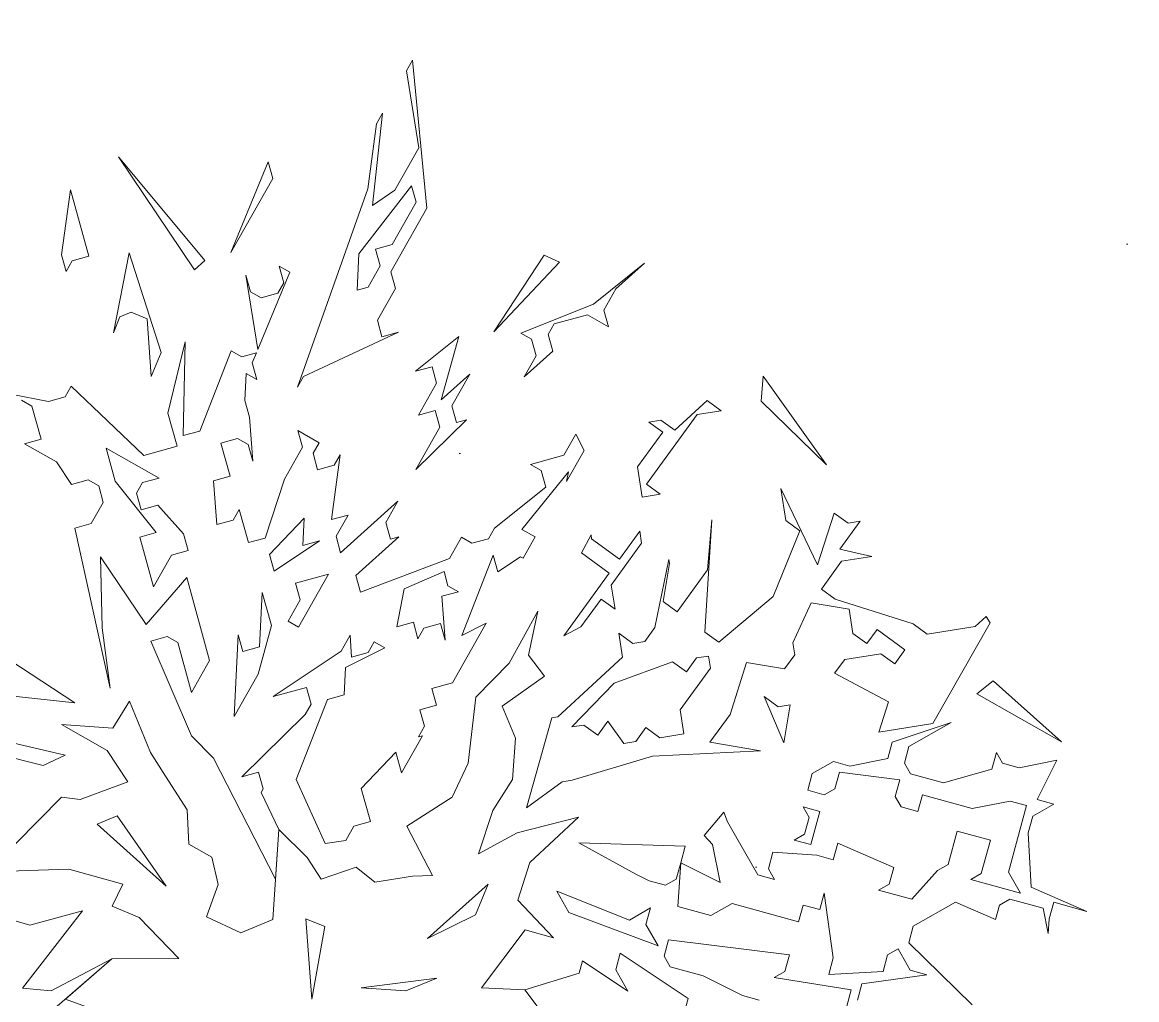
# Model space of a CAD drawing. Header units: millimetres. Extents: x -38151500 to -28914887, y -20564105 to -20349562.
# Drawn here: x -32287183 to -32286426, y -20495969 to -20495305 of the extents above; entities that cross this region are included whole.
import ezdxf

# ---------------------------------------------------------------- set-up
doc = ezdxf.new("R2010")
doc.units = ezdxf.units.MM
doc.header["$MEASUREMENT"] = 0
doc.layers.add('Новый_ГП_озеленение_газон_Ном._пера__74', color=74, linetype='Continuous', lineweight=20)
doc.layers.add('Новый_ГП_озеленение_кустарники_Ном._пера__10', color=75, linetype='Continuous', lineweight=5)

msp = doc.modelspace()

# ---------------------------------------------------------------- hatches: boundary and pattern name
at = {"layer": 'Новый_ГП_озеленение_газон_Ном._пера__74', "linetype": 'Continuous', "lineweight": 20}
h = msp.add_hatch(dxfattribs=at)
h.set_pattern_fill('AR_SAND_0003', color=74, style=0, pattern_type=2)
h.set_pattern_definition([(37.5, (5813926.6, -7295.8), (-24.0004694, 734.119856), [0, -579.12, 0, -647.7, 0, -619.125]), (7.5, (5813926.6, -7295.8), (674.284925, 1075.23765), [0, -312.42, 0, -521.97, 0, -200.025]), (327.5, (5813458, -7295.8), (1186.488555, 2.155777), [0, -190.5, 0, -685.8, 0, -895.35]), (317.5, (5813458, -7295.8), (1145.334679, 334.393985), [0, -95.25, 0, -449.58, 0, -514.35])])
h.paths.add_polyline_path([(-32293694.96, -20504663.52), (-32291903.63, -20505783.03), (-32281275.83, -20488776.26), (-32284827.17, -20486556.57), (-32286924.7, -20489954.85), (-32285213.47, -20491075.66)])

# ---------------------------------------------------------------- linework, layer by layer
at = {"layer": 'Новый_ГП_озеленение_кустарники_Ном._пера__10', "color": 75, "linetype": 'Continuous', "lineweight": 5}
for p, q in [((-32286917.89, -20495331.13), (-32286921.97, -20495338.33)), ((-32286908.27, -20495431.65), (-32286917.89, -20495331.13)), ((-32286921.97, -20495338.33), (-32286913.56, -20495390.63)), ((-32286945.21, -20495429.74), (-32286938.27, -20495367.13)), ((-32286938.27, -20495367.13), (-32286942.35, -20495374.32)), ((-32286942.35, -20495374.32), (-32286948.33, -20495418.47)), ((-32286913.56, -20495390.63), (-32286929.86, -20495419.42)), ((-32287059.05, -20495467.05), (-32287117.77, -20495396.65)), ((-32287117.77, -20495396.65), (-32287066.17, -20495473.4)), ((-32287016.05, -20495400.14), (-32287041.46, -20495461.8)), ((-32287012.93, -20495411.41), (-32287016.05, -20495400.14)), ((-32287041.46, -20495461.8), (-32287012.93, -20495411.41)), ((-32287150.39, -20495419.13), (-32287156.37, -20495463.28)), ((-32287137.9, -20495464.23), (-32287150.39, -20495419.13)), ((-32286948.33, -20495418.47), (-32286996.03, -20495553.06)), ((-32286954.32, -20495462.61), (-32286918.59, -20495416.3)), ((-32286929.86, -20495419.42), (-32286945.21, -20495429.74)), ((-32286918.59, -20495416.3), (-32286915.46, -20495427.57)), ((-32286915.46, -20495427.57), (-32286931.77, -20495456.37)), ((-32286932.72, -20495474.84), (-32286908.27, -20495431.65)), ((-32286931.77, -20495456.37), (-32286943.04, -20495459.49)), ((-32286943.04, -20495459.49), (-32286939.92, -20495470.76)), ((-32287156.37, -20495463.28), (-32287153.25, -20495474.55)), ((-32287153.25, -20495474.55), (-32287149.17, -20495467.35)), ((-32287149.17, -20495467.35), (-32287137.9, -20495464.23)), ((-32287121.2, -20495516.26), (-32287110.54, -20495461.91)), ((-32287110.54, -20495461.91), (-32287088.75, -20495529.64)), ((-32287066.17, -20495473.4), (-32287059.05, -20495467.05)), ((-32286955.59, -20495487.24), (-32286954.32, -20495462.61)), ((-32286828.55, -20495463.53), (-32286862.72, -20495515.48)), ((-32286818.01, -20495468.23), (-32286828.55, -20495463.53)), ((-32287023.04, -20495527.51), (-32287001.39, -20495474.98)), ((-32287001.39, -20495474.98), (-32287008.59, -20495470.91)), ((-32287008.59, -20495470.91), (-32287005.47, -20495482.18)), ((-32286939.92, -20495470.76), (-32286948.07, -20495485.16)), ((-32286929.6, -20495486.11), (-32286932.72, -20495474.84)), ((-32286862.72, -20495515.48), (-32286818.01, -20495468.23)), ((-32286760.3, -20495468.91), (-32286795.07, -20495496.75)), ((-32286779.72, -20495486.43), (-32286760.3, -20495468.91)), ((-32287028.02, -20495488.42), (-32287031.14, -20495477.15)), ((-32287031.14, -20495477.15), (-32287023.04, -20495527.51)), ((-32287005.47, -20495482.18), (-32287009.55, -20495489.38)), ((-32287020.82, -20495492.5), (-32287028.02, -20495488.42)), ((-32287009.55, -20495489.38), (-32287020.82, -20495492.5)), ((-32286948.07, -20495485.16), (-32286955.59, -20495487.24)), ((-32286941.83, -20495507.71), (-32286929.6, -20495486.11)), ((-32286787.88, -20495500.82), (-32286779.72, -20495486.43)), ((-32286795.07, -20495496.75), (-32286844.25, -20495516.43)), ((-32287116.74, -20495505.45), (-32287121.2, -20495516.26)), ((-32287109.1, -20495502.27), (-32287116.74, -20495505.45)), ((-32287098.29, -20495506.73), (-32287109.1, -20495502.27)), ((-32286821.7, -20495510.19), (-32286799.15, -20495503.95)), ((-32286799.15, -20495503.95), (-32286784.75, -20495512.1)), ((-32286784.75, -20495512.1), (-32286787.88, -20495500.82)), ((-32287095.44, -20495545.86), (-32287098.29, -20495506.73)), ((-32286938.71, -20495518.98), (-32286941.83, -20495507.71)), ((-32286825.77, -20495517.39), (-32286821.7, -20495510.19)), ((-32286991.95, -20495545.87), (-32286927.43, -20495515.86)), ((-32286927.43, -20495515.86), (-32286938.71, -20495518.98)), ((-32286886.54, -20495518.81), (-32286915.97, -20495542.37)), ((-32286898.45, -20495561.79), (-32286886.54, -20495518.81)), ((-32286844.25, -20495516.43), (-32286837.05, -20495520.51)), ((-32286837.05, -20495520.51), (-32286833.93, -20495531.78)), ((-32286822.65, -20495528.66), (-32286825.77, -20495517.39)), ((-32287072.45, -20495522.37), (-32287084.13, -20495570.73)), ((-32287073.81, -20495586.08), (-32287072.45, -20495522.37)), ((-32287041.2, -20495528.49), (-32287062.53, -20495582.96)), ((-32287034, -20495532.57), (-32287041.2, -20495528.49)), ((-32287088.75, -20495529.64), (-32287095.44, -20495545.86)), ((-32287023.98, -20495529.79), (-32287034, -20495532.57)), ((-32287026.8, -20495536.64), (-32287023.98, -20495529.79)), ((-32286842.08, -20495546.18), (-32286822.65, -20495528.66)), ((-32286833.93, -20495531.78), (-32286842.08, -20495546.18)), ((-32287023.68, -20495547.92), (-32287026.8, -20495536.64)), ((-32286915.97, -20495542.37), (-32286904.69, -20495539.24)), ((-32286904.69, -20495539.24), (-32286901.57, -20495550.52)), ((-32287031.83, -20495562.31), (-32287030.88, -20495543.84)), ((-32287030.88, -20495543.84), (-32287023.68, -20495547.92)), ((-32286996.03, -20495553.06), (-32286991.95, -20495545.87)), ((-32286901.57, -20495550.52), (-32286913.8, -20495572.11)), ((-32286879.02, -20495544.27), (-32286898.45, -20495561.79)), ((-32286891.25, -20495565.87), (-32286879.02, -20495544.27)), ((-32286681.15, -20495562.73), (-32286679.64, -20495545.74)), ((-32286679.64, -20495545.74), (-32286636.68, -20495605.98)), ((-32287165.22, -20495562.84), (-32287190.89, -20495557.81)), ((-32287149.87, -20495552.52), (-32287153.94, -20495559.71)), ((-32287100.43, -20495599.52), (-32287149.87, -20495552.52)), ((-32287183.69, -20495561.88), (-32287176.49, -20495565.96)), ((-32287176.49, -20495565.96), (-32287170.25, -20495588.51)), ((-32287153.94, -20495559.71), (-32287165.22, -20495562.84)), ((-32287028.71, -20495573.59), (-32287031.83, -20495562.31)), ((-32286888.13, -20495577.14), (-32286891.25, -20495565.87)), ((-32286739.71, -20495582.43), (-32286717.76, -20495562.24)), ((-32286717.76, -20495562.24), (-32286708.3, -20495569.12)), ((-32286636.68, -20495605.98), (-32286681.15, -20495562.73)), ((-32287084.13, -20495570.73), (-32287077.88, -20495593.28)), ((-32287026.54, -20495603.34), (-32287028.71, -20495573.59)), ((-32286913.8, -20495572.11), (-32286902.53, -20495568.99)), ((-32286902.53, -20495568.99), (-32286899.4, -20495580.26)), ((-32286724.65, -20495571.69), (-32286759.08, -20495618.97)), ((-32286708.3, -20495569.12), (-32286724.65, -20495571.69)), ((-32286915.71, -20495609.06), (-32286881.36, -20495575.27)), ((-32286899.4, -20495580.26), (-32286915.71, -20495609.06)), ((-32286881.36, -20495575.27), (-32286888.13, -20495577.14)), ((-32286757.33, -20495576.83), (-32286749.16, -20495575.54)), ((-32286747.88, -20495583.72), (-32286757.33, -20495576.83)), ((-32286749.16, -20495575.54), (-32286739.71, -20495582.43)), ((-32287170.25, -20495588.51), (-32287181.52, -20495591.63)), ((-32287062.53, -20495582.96), (-32287073.81, -20495586.08)), ((-32287048.14, -20495591.11), (-32287036.86, -20495587.98)), ((-32287036.86, -20495587.98), (-32287029.66, -20495592.06)), ((-32286981.45, -20495590.85), (-32286995.84, -20495582.69)), ((-32286995.84, -20495582.69), (-32286992.72, -20495593.97)), ((-32286807.04, -20495585.03), (-32286815.19, -20495599.43)), ((-32286801.44, -20495596.13), (-32286807.04, -20495585.03)), ((-32286765.1, -20495607.36), (-32286747.88, -20495583.72)), ((-32287181.52, -20495591.63), (-32287159.93, -20495603.86)), ((-32287119.86, -20495617.04), (-32287126.1, -20495594.49)), ((-32287126.1, -20495594.49), (-32287090.11, -20495614.87)), ((-32287077.88, -20495593.28), (-32287100.43, -20495599.52)), ((-32287041.89, -20495613.66), (-32287048.14, -20495591.11)), ((-32287029.66, -20495592.06), (-32287026.54, -20495603.34)), ((-32286992.72, -20495593.97), (-32287004.95, -20495615.56)), ((-32286985.52, -20495598.04), (-32286981.45, -20495590.85)), ((-32286813.33, -20495617.12), (-32286801.44, -20495596.13)), ((-32287159.93, -20495603.86), (-32287149.6, -20495619.21)), ((-32286982.4, -20495609.32), (-32286985.52, -20495598.04)), ((-32286973.03, -20495643.14), (-32286967.05, -20495599)), ((-32286967.05, -20495599), (-32286971.12, -20495606.2)), ((-32286815.19, -20495599.43), (-32286837.74, -20495605.67)), ((-32286971.12, -20495606.2), (-32286982.4, -20495609.32)), ((-32286843.73, -20495649.82), (-32286812.07, -20495610.7)), ((-32286837.74, -20495605.67), (-32286830.54, -20495609.75)), ((-32286830.54, -20495609.75), (-32286827.42, -20495621.02)), ((-32286812.07, -20495610.7), (-32286813.33, -20495617.12)), ((-32286761.89, -20495627.79), (-32286765.1, -20495607.36)), ((-32287149.6, -20495619.21), (-32287138.33, -20495616.08)), ((-32287138.33, -20495616.08), (-32287131.13, -20495620.16)), ((-32287092.02, -20495651.82), (-32287119.86, -20495617.04)), ((-32287101.39, -20495617.99), (-32287105.46, -20495625.19)), ((-32287090.11, -20495614.87), (-32287101.39, -20495617.99)), ((-32287053.17, -20495616.78), (-32287041.89, -20495613.66)), ((-32287051, -20495646.52), (-32287053.17, -20495616.78)), ((-32287004.95, -20495615.56), (-32287018.13, -20495655.63)), ((-32286759.08, -20495618.97), (-32286749.63, -20495625.86)), ((-32287131.13, -20495620.16), (-32287128.01, -20495631.44)), ((-32287105.46, -20495625.19), (-32287102.34, -20495636.46)), ((-32286827.42, -20495621.02), (-32286862.2, -20495648.86)), ((-32286749.63, -20495625.86), (-32286761.89, -20495627.79)), ((-32286664.23, -20495643.8), (-32286667.65, -20495622.01)), ((-32286667.65, -20495622.01), (-32286642.75, -20495673.92)), ((-32287128.01, -20495631.44), (-32287136.16, -20495645.83)), ((-32287102.34, -20495636.46), (-32287091.07, -20495633.34)), ((-32287091.07, -20495633.34), (-32287073.55, -20495652.77)), ((-32286927.94, -20495630.65), (-32286966.79, -20495665.69)), ((-32286936.09, -20495645.05), (-32286927.94, -20495630.65)), ((-32287035.65, -20495636.2), (-32287039.72, -20495643.4)), ((-32287029.4, -20495658.75), (-32287035.65, -20495636.2)), ((-32287015.01, -20495666.9), (-32286991.5, -20495642.19)), ((-32286991.5, -20495642.19), (-32286992.46, -20495660.66)), ((-32286961.76, -20495640.02), (-32286973.03, -20495643.14)), ((-32286969.91, -20495654.42), (-32286961.76, -20495640.02)), ((-32286642.75, -20495673.92), (-32286631.54, -20495638.67)), ((-32286631.54, -20495638.67), (-32286622.08, -20495645.56)), ((-32287136.16, -20495645.83), (-32287147.44, -20495648.95)), ((-32287147.44, -20495648.95), (-32287123.41, -20495757.62)), ((-32287039.72, -20495643.4), (-32287051, -20495646.52)), ((-32286932.97, -20495656.32), (-32286936.09, -20495645.05)), ((-32286862.2, -20495648.86), (-32286866.27, -20495656.06)), ((-32286714.54, -20495643.34), (-32286719.33, -20495719.45)), ((-32286717.58, -20495677.31), (-32286714.54, -20495643.34)), ((-32286654.77, -20495650.69), (-32286664.23, -20495643.8)), ((-32286613.91, -20495644.27), (-32286627.69, -20495663.18)), ((-32286622.08, -20495645.56), (-32286613.91, -20495644.27)), ((-32287103.29, -20495654.94), (-32287092.02, -20495651.82)), ((-32287093.93, -20495688.76), (-32287103.29, -20495654.94)), ((-32287073.55, -20495652.77), (-32287070.42, -20495664.04)), ((-32287018.13, -20495655.63), (-32287029.4, -20495658.75)), ((-32286966.79, -20495665.69), (-32286969.91, -20495654.42)), ((-32286956.47, -20495681.04), (-32286927.33, -20495654.76)), ((-32286927.33, -20495654.76), (-32286932.97, -20495656.32)), ((-32286884.75, -20495655.11), (-32286892.9, -20495669.5)), ((-32286877.55, -20495659.18), (-32286884.75, -20495655.11)), ((-32286866.27, -20495656.06), (-32286877.55, -20495659.18)), ((-32286834.73, -20495654.91), (-32286843.73, -20495649.82)), ((-32286842.88, -20495669.31), (-32286834.73, -20495654.91)), ((-32286803.15, -20495665.63), (-32286796.69, -20495653.45)), ((-32286796.69, -20495653.45), (-32286796.26, -20495656.18)), ((-32286796.26, -20495656.18), (-32286777.35, -20495669.95)), ((-32286777.35, -20495669.95), (-32286763.57, -20495651.04)), ((-32286763.57, -20495651.04), (-32286762.29, -20495659.21)), ((-32286672.87, -20495695.4), (-32286654.77, -20495650.69)), ((-32287070.42, -20495664.04), (-32287081.7, -20495667.17)), ((-32286981.18, -20495657.54), (-32287011.88, -20495678.18)), ((-32286992.46, -20495660.66), (-32286981.18, -20495657.54)), ((-32286762.29, -20495659.21), (-32286782.95, -20495687.58)), ((-32286627.69, -20495663.18), (-32286605.97, -20495668.14)), ((-32287128.7, -20495716.6), (-32287129.92, -20495668.38)), ((-32287129.92, -20495668.38), (-32287098.96, -20495714.43)), ((-32287081.7, -20495667.17), (-32287093.93, -20495688.76)), ((-32287011.88, -20495678.18), (-32287015.01, -20495666.9)), ((-32286892.9, -20495669.5), (-32286953.35, -20495692.31)), ((-32286884.49, -20495721.8), (-32286863.15, -20495667.34)), ((-32286863.15, -20495667.34), (-32286860.03, -20495678.61)), ((-32286860.03, -20495678.61), (-32286844.68, -20495668.29)), ((-32286844.68, -20495668.29), (-32286842.88, -20495669.31)), ((-32286784.24, -20495679.41), (-32286803.15, -20495665.63)), ((-32286753.3, -20495716.42), (-32286743.8, -20495670.26)), ((-32286743.8, -20495670.26), (-32286743.38, -20495672.99)), ((-32286626.4, -20495671.36), (-32286640.18, -20495690.27)), ((-32286605.97, -20495668.14), (-32286626.4, -20495671.36)), ((-32286923.6, -20495690.15), (-32286896.53, -20495678.31)), ((-32286896.53, -20495678.31), (-32286893.85, -20495687.98)), ((-32286815.23, -20495721.96), (-32286784.24, -20495679.41)), ((-32286743.38, -20495672.99), (-32286747.7, -20495698.79)), ((-32286738.24, -20495705.68), (-32286717.58, -20495677.31)), ((-32287098.96, -20495714.43), (-32287071.38, -20495682.52)), ((-32287071.38, -20495682.52), (-32287055.77, -20495738.89)), ((-32286997.49, -20495686.33), (-32286974.94, -20495680.09)), ((-32286994.37, -20495697.6), (-32286997.49, -20495686.33)), ((-32286974.94, -20495680.09), (-32286995.32, -20495716.08)), ((-32286953.35, -20495692.31), (-32286956.47, -20495681.04)), ((-32286782.95, -20495687.58), (-32286780.38, -20495703.92)), ((-32287021.94, -20495729.52), (-32287020.04, -20495692.58)), ((-32287020.04, -20495692.58), (-32287013.79, -20495715.12)), ((-32286928.63, -20495715.82), (-32286923.6, -20495690.15)), ((-32286886.65, -20495692.05), (-32286897.93, -20495695.18)), ((-32286897.93, -20495695.18), (-32286895.76, -20495724.92)), ((-32286893.85, -20495687.98), (-32286886.65, -20495692.05)), ((-32286640.18, -20495690.27), (-32286630.72, -20495697.15)), ((-32287002.52, -20495712), (-32286994.37, -20495697.6)), ((-32286789.84, -20495697.04), (-32286803.62, -20495715.95)), ((-32286780.38, -20495703.92), (-32286789.84, -20495697.04)), ((-32286747.7, -20495698.79), (-32286738.24, -20495705.68)), ((-32286709.87, -20495726.34), (-32286672.87, -20495695.4)), ((-32286647.07, -20495699.72), (-32286659.56, -20495726.81)), ((-32286621.27, -20495704.04), (-32286647.07, -20495699.72)), ((-32286630.72, -20495697.15), (-32286577.84, -20495713.97)), ((-32286852.21, -20495740.64), (-32286832.86, -20495705.36)), ((-32286832.86, -20495705.36), (-32286839.16, -20495735.2)), ((-32286618.7, -20495720.39), (-32286621.27, -20495704.04)), ((-32286535.7, -20495715.72), (-32286528.33, -20495708.94)), ((-32286528.33, -20495708.94), (-32286525.39, -20495713.3)), ((-32287123.41, -20495757.62), (-32287128.7, -20495716.6)), ((-32287013.79, -20495715.12), (-32287022.9, -20495747.99)), ((-32286995.32, -20495716.08), (-32287002.52, -20495712)), ((-32286917.35, -20495712.69), (-32286928.63, -20495715.82)), ((-32286914.23, -20495723.97), (-32286917.35, -20495712.69)), ((-32286910.16, -20495716.77), (-32286914.23, -20495723.97)), ((-32286898.88, -20495713.65), (-32286910.16, -20495716.77)), ((-32286895.76, -20495724.92), (-32286898.88, -20495713.65)), ((-32286890.77, -20495753.89), (-32286867.84, -20495713.4)), ((-32286867.84, -20495713.4), (-32286884.49, -20495721.8)), ((-32286803.62, -20495715.95), (-32286815.23, -20495721.96)), ((-32286760.19, -20495725.87), (-32286753.3, -20495716.42)), ((-32286602.35, -20495717.82), (-32286609.24, -20495727.27)), ((-32286583.44, -20495731.59), (-32286602.35, -20495717.82)), ((-32286577.84, -20495713.97), (-32286568.38, -20495720.85)), ((-32286568.38, -20495720.85), (-32286535.7, -20495715.72)), ((-32286525.39, -20495713.3), (-32286564.41, -20495781.64)), ((-32287084.56, -20495722.58), (-32287095.83, -20495725.7)), ((-32287077.36, -20495726.66), (-32287084.56, -20495722.58)), ((-32287039.2, -20495776.79), (-32287036.34, -20495721.37)), ((-32287036.34, -20495721.37), (-32287033.22, -20495732.64)), ((-32286966.53, -20495732.38), (-32286960.41, -20495721.58)), ((-32286960.41, -20495721.58), (-32286959.33, -20495736.46)), ((-32286775.25, -20495736.61), (-32286777.82, -20495720.27)), ((-32286777.82, -20495720.27), (-32286768.36, -20495727.16)), ((-32286719.33, -20495719.45), (-32286709.87, -20495726.34)), ((-32286609.24, -20495727.27), (-32286618.7, -20495720.39)), ((-32287147.37, -20495767.56), (-32287207.91, -20495727.99)), ((-32287095.83, -20495725.7), (-32287068.15, -20495790.06)), ((-32287068, -20495760.48), (-32287077.36, -20495726.66)), ((-32287033.22, -20495732.64), (-32287021.94, -20495729.52)), ((-32287012.58, -20495763.34), (-32286966.53, -20495732.38)), ((-32286936.78, -20495730.21), (-32286963.4, -20495743.66)), ((-32286948.05, -20495733.34), (-32286943.98, -20495726.14)), ((-32286943.98, -20495726.14), (-32286936.78, -20495730.21)), ((-32286768.36, -20495727.16), (-32286760.19, -20495725.87)), ((-32286659.56, -20495726.81), (-32286658.27, -20495734.98)), ((-32286590.33, -20495741.05), (-32286583.44, -20495731.59)), ((-32287055.77, -20495738.89), (-32287068, -20495760.48)), ((-32286959.33, -20495736.46), (-32286948.05, -20495733.34)), ((-32286839.16, -20495735.2), (-32286828.17, -20495749.35)), ((-32286819.14, -20495777), (-32286775.25, -20495736.61)), ((-32286741.28, -20495739.65), (-32286780.85, -20495754.24)), ((-32286731.82, -20495746.54), (-32286741.28, -20495739.65)), ((-32286724.93, -20495737.08), (-32286731.82, -20495746.54)), ((-32286716.76, -20495735.8), (-32286724.93, -20495737.08)), ((-32286715.48, -20495743.97), (-32286716.76, -20495735.8)), ((-32286690.96, -20495740.12), (-32286702.17, -20495775.37)), ((-32286665.16, -20495744.43), (-32286690.96, -20495740.12)), ((-32286658.27, -20495734.98), (-32286665.16, -20495744.43)), ((-32286631.19, -20495747.47), (-32286624.3, -20495738.01)), ((-32286624.3, -20495738.01), (-32286599.79, -20495734.16)), ((-32286599.79, -20495734.16), (-32286590.33, -20495741.05)), ((-32287022.9, -20495747.99), (-32287039.2, -20495776.79)), ((-32286963.4, -20495743.66), (-32286964.36, -20495762.13)), ((-32286874.94, -20495763.71), (-32286852.21, -20495740.64)), ((-32286736.14, -20495772.34), (-32286715.48, -20495743.97)), ((-32286594.65, -20495766.85), (-32286631.19, -20495747.47)), ((-32286904.87, -20495757.79), (-32286890.77, -20495753.89)), ((-32286828.17, -20495749.35), (-32286857.06, -20495769.88)), ((-32286780.85, -20495754.24), (-32286809.69, -20495783.89)), ((-32286534.5, -20495761.36), (-32286523.57, -20495752.62)), ((-32286523.57, -20495752.62), (-32286477.03, -20495794.14)), ((-32287191.35, -20495762.86), (-32287147.37, -20495767.56)), ((-32286990.03, -20495757.1), (-32287012.58, -20495763.34)), ((-32286986.91, -20495768.37), (-32286990.03, -20495757.1)), ((-32286964.36, -20495762.13), (-32286975.63, -20495765.25)), ((-32286901.74, -20495769.07), (-32286904.87, -20495757.79)), ((-32286678.94, -20495763.35), (-32286669.48, -20495770.23)), ((-32286665.63, -20495794.75), (-32286678.94, -20495763.35)), ((-32286477.03, -20495794.14), (-32286534.5, -20495761.36)), ((-32287121.46, -20495784.64), (-32287110.34, -20495766.4)), ((-32287110.34, -20495766.4), (-32287095.85, -20495801.21)), ((-32286975.63, -20495765.25), (-32286996.97, -20495819.71)), ((-32286990.98, -20495775.57), (-32286986.91, -20495768.37)), ((-32286913.02, -20495772.19), (-32286901.74, -20495769.07)), ((-32286880.15, -20495808.42), (-32286874.94, -20495763.71)), ((-32286857.06, -20495769.88), (-32286848, -20495791.63)), ((-32286669.48, -20495770.23), (-32286661.31, -20495768.95)), ((-32286661.31, -20495768.95), (-32286665.63, -20495794.75)), ((-32286601.19, -20495787.42), (-32286594.65, -20495766.85)), ((-32287033.91, -20495817.81), (-32286990.98, -20495775.57)), ((-32286909.89, -20495783.46), (-32286913.02, -20495772.19)), ((-32286840.43, -20495838.8), (-32286823.23, -20495777.65)), ((-32286823.23, -20495777.65), (-32286819.14, -20495777)), ((-32286733.57, -20495788.68), (-32286736.14, -20495772.34)), ((-32286702.17, -20495775.37), (-32286715.94, -20495794.28)), ((-32287125.33, -20495799.87), (-32287156.5, -20495782.21)), ((-32287156.5, -20495782.21), (-32287121.46, -20495784.64)), ((-32286913.97, -20495790.66), (-32286909.89, -20495783.46)), ((-32286809.69, -20495783.89), (-32286801.51, -20495782.61)), ((-32286801.51, -20495782.61), (-32286792.06, -20495789.5)), ((-32286792.06, -20495789.5), (-32286785.17, -20495780.04)), ((-32286785.17, -20495780.04), (-32286774.43, -20495795.1)), ((-32286766.26, -20495793.82), (-32286759.37, -20495784.36)), ((-32286759.37, -20495784.36), (-32286749.92, -20495791.25)), ((-32286564.41, -20495781.64), (-32286601.19, -20495787.42)), ((-32286591.99, -20495794.15), (-32286551.96, -20495780.84)), ((-32286551.96, -20495780.84), (-32286580.7, -20495797.23)), ((-32287153.94, -20495803.09), (-32287205.49, -20495790.94)), ((-32287068.15, -20495790.06), (-32287053.13, -20495805.11)), ((-32286925.42, -20495815.07), (-32286911.15, -20495789.88)), ((-32286911.15, -20495789.88), (-32286913.97, -20495790.66)), ((-32286848, -20495791.63), (-32286849.94, -20495819.67)), ((-32286749.92, -20495791.25), (-32286733.57, -20495788.68)), ((-32287231.46, -20495794.11), (-32287168.88, -20495810.19)), ((-32287111.32, -20495821.26), (-32287125.33, -20495799.87)), ((-32286952.82, -20495825.7), (-32286929.32, -20495800.98)), ((-32286929.32, -20495800.98), (-32286925.42, -20495815.07)), ((-32286774.43, -20495795.1), (-32286766.26, -20495793.82)), ((-32286681.54, -20495800.04), (-32286754.87, -20495803.68)), ((-32286715.94, -20495794.28), (-32286681.54, -20495800.04)), ((-32286595.08, -20495805.43), (-32286591.99, -20495794.15)), ((-32286580.7, -20495797.23), (-32286583.79, -20495808.52)), ((-32287168.88, -20495810.19), (-32287153.94, -20495803.09)), ((-32287095.85, -20495801.21), (-32287085.7, -20495817.4)), ((-32287053.13, -20495805.11), (-32287011.01, -20495887.37)), ((-32286890.91, -20495831.62), (-32286880.15, -20495808.42)), ((-32286754.87, -20495803.68), (-32286809.57, -20495820.16)), ((-32286646.39, -20495815.65), (-32286632.01, -20495807.45)), ((-32286632.01, -20495807.45), (-32286620.73, -20495810.54)), ((-32286620.73, -20495810.54), (-32286595.08, -20495805.43)), ((-32286583.79, -20495808.52), (-32286579.69, -20495815.7)), ((-32286524.29, -20495812.67), (-32286521.2, -20495801.39)), ((-32286521.2, -20495801.39), (-32286517.1, -20495808.57)), ((-32286517.1, -20495808.57), (-32286505.82, -20495811.66)), ((-32286505.82, -20495811.66), (-32286480.16, -20495806.55)), ((-32286480.16, -20495806.55), (-32286493.52, -20495833.22)), ((-32287022.64, -20495814.68), (-32287033.91, -20495817.81)), ((-32287019.52, -20495825.96), (-32287022.64, -20495814.68)), ((-32286649.47, -20495826.93), (-32286646.39, -20495815.65)), ((-32286627.92, -20495814.64), (-32286631, -20495825.92)), ((-32286586.88, -20495819.8), (-32286627.92, -20495814.64)), ((-32286579.69, -20495815.7), (-32286557.13, -20495821.88)), ((-32286557.13, -20495821.88), (-32286524.29, -20495812.67)), ((-32287143.83, -20495833.09), (-32287111.32, -20495821.26)), ((-32287085.7, -20495817.4), (-32287071.09, -20495840.25)), ((-32286996.97, -20495819.71), (-32286977.32, -20495863.14)), ((-32286849.94, -20495819.67), (-32286863.37, -20495840.57)), ((-32286816.38, -20495821.23), (-32286840.43, -20495838.8)), ((-32286809.57, -20495820.16), (-32286816.38, -20495821.23)), ((-32286589.97, -20495831.08), (-32286586.88, -20495819.8)), ((-32287020.87, -20495828.36), (-32287019.52, -20495825.96)), ((-32287008.7, -20495853.55), (-32287020.87, -20495828.36)), ((-32286946.58, -20495848.25), (-32286952.82, -20495825.7)), ((-32286638.19, -20495830.02), (-32286649.47, -20495826.93)), ((-32286631, -20495825.92), (-32286638.19, -20495830.02)), ((-32286585.87, -20495838.27), (-32286589.97, -20495831.08)), ((-32286571.5, -20495830.07), (-32286574.59, -20495841.36)), ((-32286537.65, -20495839.34), (-32286571.5, -20495830.07)), ((-32287187.47, -20495863.16), (-32287156.4, -20495831.52)), ((-32287156.4, -20495831.52), (-32287143.83, -20495833.09)), ((-32286921.86, -20495851.3), (-32286890.91, -20495831.62)), ((-32286648.46, -20495845.4), (-32286652.56, -20495838.21)), ((-32286652.56, -20495838.21), (-32286641.28, -20495841.3)), ((-32286574.59, -20495841.36), (-32286585.87, -20495838.27)), ((-32286511.99, -20495834.23), (-32286537.65, -20495839.34)), ((-32286513.06, -20495882.45), (-32286500.71, -20495837.32)), ((-32286500.71, -20495837.32), (-32286511.99, -20495834.23)), ((-32286482.24, -20495836.31), (-32286496.61, -20495844.5)), ((-32286493.52, -20495833.22), (-32286482.24, -20495836.31)), ((-32287132.29, -20495850.03), (-32287118.59, -20495844.32)), ((-32287118.59, -20495844.32), (-32287085.3, -20495892.1)), ((-32287071.09, -20495840.25), (-32287069.89, -20495863.57)), ((-32286863.37, -20495840.57), (-32286873.16, -20495870.17)), ((-32286846.82, -20495855.8), (-32286805.24, -20495845.3)), ((-32286805.24, -20495845.3), (-32286838.36, -20495876.1)), ((-32286719.84, -20495857.54), (-32286706.35, -20495841.87)), ((-32286706.35, -20495841.87), (-32286703.87, -20495848.43)), ((-32286651.55, -20495856.68), (-32286648.46, -20495845.4)), ((-32286641.28, -20495841.3), (-32286647.45, -20495863.87)), ((-32286496.61, -20495844.5), (-32286499.7, -20495855.79)), ((-32287085.3, -20495892.1), (-32287132.29, -20495850.03)), ((-32287012.87, -20495914.71), (-32287008.7, -20495853.55)), ((-32287011.01, -20495887.37), (-32287008.7, -20495853.55)), ((-32287008.7, -20495853.55), (-32286989.54, -20495872.66)), ((-32286963.29, -20495860.97), (-32286957.85, -20495851.37)), ((-32286957.85, -20495851.37), (-32286946.58, -20495848.25)), ((-32286904.47, -20495884.9), (-32286921.86, -20495851.3)), ((-32286703.87, -20495848.43), (-32286683.38, -20495884.36)), ((-32286977.32, -20495863.14), (-32286963.29, -20495860.97)), ((-32286873.16, -20495870.17), (-32286846.82, -20495855.8)), ((-32286714.15, -20495863.81), (-32286719.84, -20495857.54)), ((-32286658.74, -20495860.78), (-32286651.55, -20495856.68)), ((-32286647.45, -20495863.87), (-32286658.74, -20495860.78)), ((-32286554.1, -20495877.29), (-32286547.92, -20495854.72)), ((-32286547.92, -20495854.72), (-32286525.35, -20495860.89)), ((-32286525.35, -20495860.89), (-32286531.53, -20495883.46)), ((-32286499.7, -20495855.79), (-32286497.68, -20495892.72)), ((-32287069.89, -20495863.57), (-32287054.31, -20495872.4)), ((-32286766.15, -20495883.95), (-32286804.91, -20495862.63)), ((-32286804.91, -20495862.63), (-32286732.61, -20495864.82)), ((-32286732.61, -20495864.82), (-32286735.7, -20495876.11)), ((-32286709.04, -20495889.47), (-32286714.15, -20495863.81)), ((-32286676.2, -20495880.26), (-32286673.11, -20495868.98)), ((-32286673.11, -20495868.98), (-32286643.35, -20495871.05)), ((-32286632.07, -20495874.14), (-32286628.98, -20495862.86)), ((-32286628.98, -20495862.86), (-32286591.03, -20495879.31)), ((-32287054.31, -20495872.4), (-32287049.96, -20495891.01)), ((-32286989.54, -20495872.66), (-32286979.99, -20495887.41)), ((-32286838.36, -20495876.1), (-32286846.47, -20495901.6)), ((-32286735.7, -20495876.11), (-32286738.79, -20495887.39)), ((-32286737.78, -20495905.86), (-32286735.7, -20495876.11)), ((-32286735.7, -20495876.11), (-32286709.04, -20495889.47)), ((-32286643.35, -20495871.05), (-32286632.07, -20495874.14)), ((-32287151.34, -20495880.46), (-32287205, -20495882.37)), ((-32287114.73, -20495890.74), (-32287151.34, -20495880.46)), ((-32286979.99, -20495887.41), (-32286956.19, -20495879.2)), ((-32286956.19, -20495879.2), (-32286943.5, -20495889.24)), ((-32286757.26, -20495888.4), (-32286766.15, -20495883.95)), ((-32286683.38, -20495884.36), (-32286672.1, -20495887.45)), ((-32286672.1, -20495887.45), (-32286676.2, -20495880.26)), ((-32286591.03, -20495879.31), (-32286594.12, -20495890.59)), ((-32286578.74, -20495900.86), (-32286561.28, -20495881.38)), ((-32286561.28, -20495881.38), (-32286554.1, -20495877.29)), ((-32286531.53, -20495883.46), (-32286538.71, -20495887.56)), ((-32286504.86, -20495896.82), (-32286513.06, -20495882.45)), ((-32287122.11, -20495905.73), (-32287114.73, -20495890.74)), ((-32287049.96, -20495891.01), (-32287057.83, -20495913)), ((-32286943.5, -20495889.24), (-32286917.88, -20495885.38)), ((-32286917.88, -20495885.38), (-32286904.47, -20495884.9)), ((-32286866.49, -20495890.71), (-32286907.74, -20495927.57)), ((-32286875.06, -20495911.5), (-32286866.49, -20495890.71)), ((-32286745.98, -20495891.49), (-32286757.26, -20495888.4)), ((-32286738.79, -20495887.39), (-32286745.98, -20495891.49)), ((-32286594.12, -20495890.59), (-32286601.31, -20495894.69)), ((-32286538.71, -20495887.56), (-32286504.86, -20495896.82)), ((-32286811.66, -20495909.9), (-32286819.85, -20495895.53)), ((-32286819.85, -20495895.53), (-32286770.62, -20495915.07)), ((-32286638.25, -20495896.71), (-32286641.33, -20495907.99)), ((-32286632.13, -20495940.83), (-32286638.25, -20495896.71)), ((-32286601.31, -20495894.69), (-32286578.74, -20495900.86)), ((-32286497.68, -20495892.72), (-32286459.73, -20495909.17)), ((-32287239.25, -20495900.48), (-32287177.97, -20495918.5)), ((-32287103.62, -20495913.35), (-32287122.11, -20495905.73)), ((-32286846.47, -20495901.6), (-32286822.19, -20495927.23)), ((-32286770.62, -20495915.07), (-32286756.25, -20495906.87)), ((-32286756.25, -20495906.87), (-32286759.34, -20495918.15)), ((-32286715.21, -20495912.03), (-32286737.78, -20495905.86)), ((-32286700.84, -20495903.84), (-32286715.21, -20495912.03)), ((-32286655.71, -20495916.19), (-32286700.84, -20495903.84)), ((-32286652.62, -20495904.91), (-32286655.71, -20495916.19)), ((-32286641.33, -20495907.99), (-32286652.62, -20495904.91)), ((-32286548.99, -20495902.94), (-32286577.73, -20495919.33)), ((-32286521.88, -20495914.69), (-32286548.99, -20495902.94)), ((-32286519.23, -20495905.02), (-32286521.88, -20495914.69)), ((-32286512.05, -20495900.92), (-32286519.23, -20495905.02)), ((-32286489.48, -20495907.1), (-32286512.05, -20495900.92)), ((-32286486.07, -20495924.2), (-32286489.48, -20495907.1)), ((-32286482.29, -20495903), (-32286485.38, -20495914.28)), ((-32286459.73, -20495909.17), (-32286482.29, -20495903)), ((-32287142.15, -20495908.85), (-32287182.83, -20495961.29)), ((-32287177.97, -20495918.5), (-32287142.15, -20495908.85)), ((-32287076.69, -20495941.27), (-32287103.62, -20495913.35)), ((-32287057.83, -20495913), (-32287034.63, -20495923.76)), ((-32287034.63, -20495923.76), (-32287012.87, -20495914.71)), ((-32286986.38, -20495968.83), (-32286990.35, -20495914.21)), ((-32286990.35, -20495914.21), (-32286977.42, -20495919.54)), ((-32286907.74, -20495927.57), (-32286875.06, -20495911.5)), ((-32286751.14, -20495932.53), (-32286811.66, -20495909.9)), ((-32286485.38, -20495914.28), (-32286486.07, -20495924.2)), ((-32286977.42, -20495919.54), (-32286986.38, -20495968.83)), ((-32286841.52, -20495921.66), (-32286871.02, -20495961.16)), ((-32286822.19, -20495927.23), (-32286841.52, -20495921.66)), ((-32286759.34, -20495918.15), (-32286751.14, -20495932.53)), ((-32286577.73, -20495919.33), (-32286580.82, -20495930.62)), ((-32286747.04, -20495939.71), (-32286743.95, -20495928.43)), ((-32286743.95, -20495928.43), (-32286661.88, -20495938.76)), ((-32286588, -20495934.72), (-32286595.19, -20495938.81)), ((-32286579.81, -20495949.09), (-32286588, -20495934.72)), ((-32286580.82, -20495930.62), (-32286537.76, -20495972.72)), ((-32287122.13, -20495941.36), (-32287167.8, -20495980.85)), ((-32287163.36, -20495963.22), (-32287122.13, -20495941.36)), ((-32287153.75, -20495968.7), (-32287122.13, -20495941.36)), ((-32287122.13, -20495941.36), (-32287076.69, -20495941.27)), ((-32286804.77, -20495951.2), (-32286802.45, -20495942.74)), ((-32286802.45, -20495942.74), (-32286771.69, -20495963.29)), ((-32286779.88, -20495948.92), (-32286776.8, -20495937.63)), ((-32286776.8, -20495937.63), (-32286730.65, -20495968.45)), ((-32286742.94, -20495946.9), (-32286747.04, -20495939.71)), ((-32286661.88, -20495938.76), (-32286664.97, -20495950.04)), ((-32286635.22, -20495952.12), (-32286632.13, -20495940.83)), ((-32286595.19, -20495938.81), (-32286598.28, -20495950.1)), ((-32286841.54, -20495962.5), (-32286804.77, -20495951.2)), ((-32286771.69, -20495963.29), (-32286779.88, -20495948.92)), ((-32286720.38, -20495953.07), (-32286742.94, -20495946.9)), ((-32286664.97, -20495950.04), (-32286672.15, -20495954.14)), ((-32286598.28, -20495950.1), (-32286635.22, -20495952.12)), ((-32286612.65, -20495958.29), (-32286568.52, -20495952.17)), ((-32286568.52, -20495952.17), (-32286579.81, -20495949.09)), ((-32286952.85, -20495961.1), (-32286901.46, -20495954.48)), ((-32286901.46, -20495954.48), (-32286922.44, -20495963.21)), ((-32286693.71, -20495966.43), (-32286720.38, -20495953.07)), ((-32286672.15, -20495954.14), (-32286619.83, -20495962.39)), ((-32286615.74, -20495969.58), (-32286612.65, -20495958.29)), ((-32287182.83, -20495961.29), (-32287163.36, -20495963.22)), ((-32286922.44, -20495963.21), (-32286952.85, -20495961.1)), ((-32286871.02, -20495961.16), (-32286841.54, -20495962.5)), ((-32286831.96, -20495975.39), (-32286841.54, -20495962.5)), ((-32286841.54, -20495962.5), (-32286826.08, -20495983.3)), ((-32286682.43, -20495969.52), (-32286693.71, -20495966.43)), ((-32286619.83, -20495962.39), (-32286622.92, -20495973.67)), ((-32287115.49, -20495982.94), (-32287153.75, -20495968.7)), ((-32286730.65, -20495968.45), (-32286733.74, -20495979.74))]:
    msp.add_line(p, q, dxfattribs=at)

doc.saveas('drawing.dxf')
